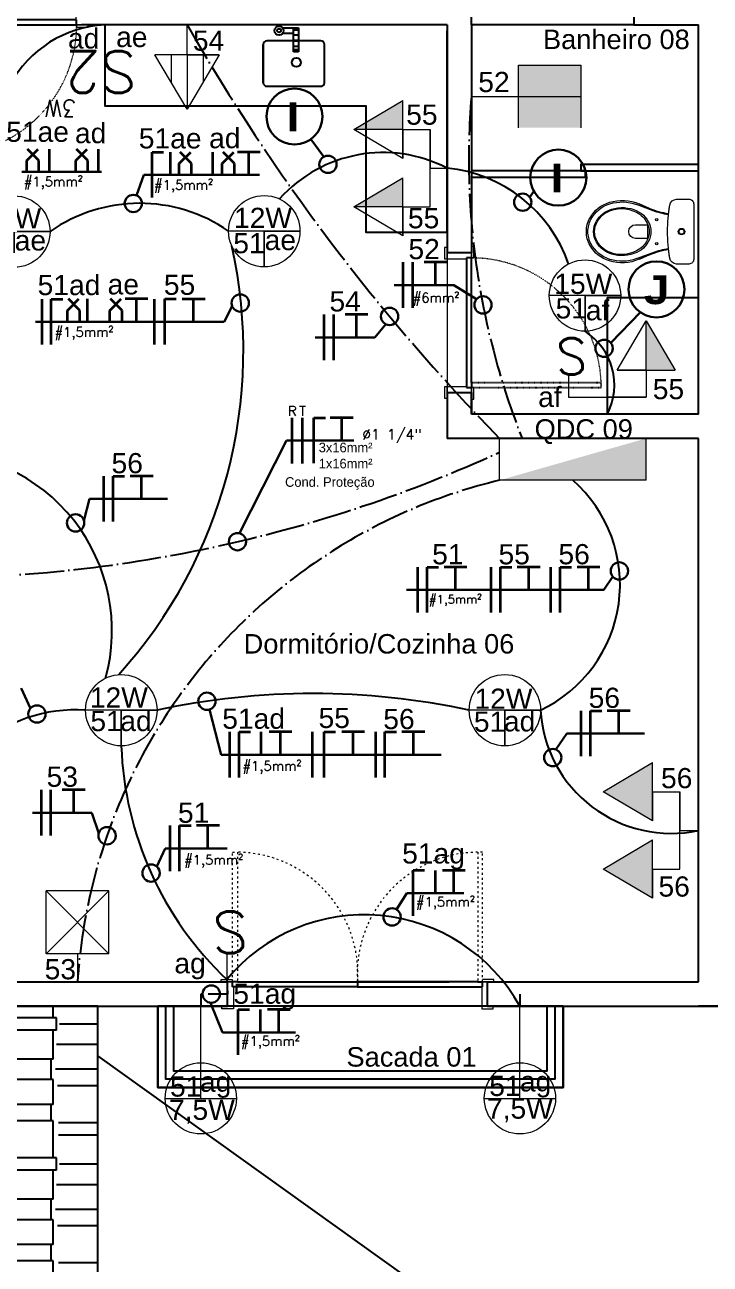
# Model space of a CAD drawing. Header units: millimetres. Extents: x 32721 to 70403, y 1490 to 13922.
# Drawn here: x 35740 to 36163, y 4714 to 5478 of the extents above; entities that cross this region are included whole.
import ezdxf
from ezdxf.enums import TextEntityAlignment as Align

# ---------------------------------------------------------------- set-up
doc = ezdxf.new("R2010")
doc.units = ezdxf.units.MM
for name, pattern in [('ACAD_ISO02W100', [15, 12, -3]), ('ACAD_ISO03W100', [30, 12, -18]), ('ACAD_ISO04W100', [30, 24, -3, 0, -3]), ('DASHDOT', [1, 0.5, -0.25, 0, -0.25])]:
    doc.linetypes.add(name, pattern=pattern)
for name, color, linetype in [('005', 9, 'Continuous'), ('02', 2, 'Continuous'), ('03', 3, 'Continuous'), ('08', 8, 'Continuous'), ('COMODOS', 50, 'Continuous'), ('EJEL25170TP', 1, 'DASHDOT'), ('VIEWPORT', 10, 'Continuous')]:
    doc.layers.add(name, color=color, linetype=linetype)
for name, color, linetype, lineweight in [('A-DOOR', 9, 'Continuous', 9), ('EJEL05130C', 130, 'Continuous', 30), ('EJEL0550C', 50, 'Continuous', 35), ('EJEL0580C', 80, 'Continuous', 9), ('EJEL25170C', 170, 'Continuous', 25), ('EJEL25170T', 170, 'ACAD_ISO02W100', 25), ('EJEL3040C', 40, 'Continuous', 9), ('P-SANR-FIXT', 9, 'Continuous', 18)]:
    doc.layers.add(name, color=color, linetype=linetype, lineweight=lineweight)
doc.styles.add('COTAS', font='arial.ttf', dxfattribs={"height": 12})
doc.styles.add('M_abG50', font='', dxfattribs={"width": 1.1, "height": 0.13})
doc.styles.add('PADRÃO', font='', dxfattribs={"height": 0.2})
doc.styles.add('ROMANS', font='romans.shx')
doc.styles.add('ROMANSI', font='RomanS')
doc.styles.add('SR60', font='simplex', dxfattribs={"height": 0.15})
doc.styles.add('SR80', font='SIMPLEX', dxfattribs={"height": 0.1})
doc.styles.get('M_abG50').set_extended_font_data('Arial Black')
doc.styles.get('PADRÃO').set_extended_font_data('AvantGarde Bk BT')

# ---------------------------------------------------------------- blocks, each defined once
blk = doc.blocks.new('Bacia Sanitária - Caixa Acoplada-736075-Planta Baixa Térreo')
at = {"layer": 'P-SANR-FIXT'}
for p, q in [((-3.8, 360.2), (-41.6, 462)), ((82.4, 467.7), (82.4, 395.8)), ((167.6, 395.8), (167.6, 467.9)), ((291.6, 462), (253.8, 360.2)), ((-18.1, 381.6), (-46, 446.5)), ((-45.6, 445.7), (-18.1, 381.6)), ((82.4, 395.9), (81.7, 392.3)), ((168.3, 392.3), (167.6, 395.7)), ((268.1, 381.6), (296.1, 446.7)), ((268.1, 381.6), (295.6, 445.5)), ((-74.8, 215.2), (-74.8, 138.9)), ((-74.8, 215.2), (-74.8, 138.9)), ((324.8, 138.9), (324.8, 215.2)), ((324.8, 138.9), (324.8, 215.2)), ((-44.8, 110), (294.8, 110)), ((-44.8, 110), (294.8, 110))]:
    blk.add_line(p, q, dxfattribs=at)
for centre, radius, start, end in [((125, 598.7), 172.7, 89.99989, 119.83452), ((125, 598.7), 172.7, 89.99989, 119.83452), ((125, 598.7), 172.7, 60.14034, 90.0001), ((125, 598.7), 172.7, 60.14034, 90.0001), ((142.4, 568.8), 207.3, 119.89339, 162.90367), ((142.4, 568.8), 207.3, 119.89339, 162.90367), ((142.4, 568.8), 197.4, 117.66834, 162.90367), ((142.4, 568.8), 162.9, 120.11187, 162.90381), ((142.4, 568.8), 156.7, 120.10363, 159.82928), ((125, 598.7), 162.9, 89.9999, 117.13355), ((125, 598.7), 128.3, 89.99986, 120.0915), ((125, 598.7), 122.1, 89.99989, 120.07994), ((125, 598.7), 162.9, 62.86432, 90.00011), ((125, 598.7), 128.3, 60.06148, 90.00011), ((125, 598.7), 122.1, 60.13191, 90.00014), ((107.6, 568.8), 156.7, 20.16971, 60.06163), ((107.6, 568.8), 162.9, 17.09643, 60.00868), ((107.6, 568.8), 197.4, 17.09605, 62.33004), ((107.6, 568.8), 207.3, 17.09644, 60.08571), ((107.6, 568.8), 207.3, 17.09644, 60.08571), ((199, 551.4), 266.5, 162.90367, 203.36774), ((199, 551.4), 266.5, 162.90367, 203.41557), ((199, 551.4), 256.7, 162.90367, 200.37484), ((199, 551.4), 222.1, 162.90381, 204.386), ((180.6, 554.8), 197.4, 159.82928, 214.70015), ((69.4, 554.8), 197.4, 325.29931, 20.16971), ((51, 551.4), 222.1, 335.61412, 17.09643), ((51, 551.4), 256.7, 339.62516, 17.09605), ((51, 551.4), 266.5, 336.58775, 17.09644), ((51, 551.4), 266.5, 336.58775, 17.09644), ((131.6, 520.8), 148.1, 204.386, 254.50021), ((125, 467.7), 42.6, 90.00001, 180), ((125, 467.7), 42.6, 0.27066, 90.00006), ((118.4, 520.8), 148.1, 285.50035, 335.61412), ((131.6, 520.8), 137.8, 214.70015, 254.49812), ((125, 986.6), 592.3, 265.87448, 270), ((125, 497), 113.1, 254.49812, 270.0003), ((125, 986.6), 592.3, 270, 274.12547), ((125, 497), 113.1, 270, 285.50114), ((118.4, 520.8), 137.8, 285.50114, 291.21111), ((118.4, 520.8), 137.8, 291.21111, 325.29931), ((-471.4, 186.5), 493.6, 9.16189, 23.27793), ((-471.4, 186.5), 493.6, 9.16186, 23.27793), ((-471.4, 186.5), 498.9, 9.13056, 20.37509), ((51, 338.1), 6.91, 90, 270), ((51, 338.1), 6.91, 270, 90), ((125, 497), 123.4, 254.50021, 270), ((125, 497), 123.4, 269.99991, 285.50035), ((199, 338.1), 6.91, 90, 270), ((199, 338.1), 6.91, 270, 90), ((721.4, 186.5), 498.9, 159.62507, 170.86944), ((721.4, 186.5), 493.6, 156.72252, 170.83812), ((721.4, 186.5), 493.6, 156.72252, 170.83813), ((-31.6, 214.8), 43.2, 99.01493, 179.49347), ((-31.6, 214.8), 43.2, 99.01493, 179.49347), ((125, -710.7), 981.9, 89.99883, 99.57516), ((125, -710.7), 981.9, 96.38257, 99.57516), ((125, -710.7), 981.9, 80.42485, 90.00116), ((125, -710.7), 981.9, 80.42485, 83.6174), ((281.6, 214.8), 43.2, 0.4859, 80.98509), ((281.6, 214.8), 43.2, 0.4859, 80.98509), ((125, 185.3), 20.2, 90, 270), ((125, 185.3), 15.3, 90, 270), ((125, 185.3), 15.3, 267.6108, 90), ((125, 185.3), 20.2, 270, 90), ((-45.5, 139.3), 29.3, 180.69963, 271.32336), ((-45.5, 139.3), 29.3, 180.69963, 271.32336), ((295.5, 139.3), 29.3, 268.67664, 359.32231), ((295.5, 139.3), 29.3, 268.67664, 359.32231)]:
    blk.add_arc(centre, radius, start, end, dxfattribs=at)
blk = doc.blocks.new('Porta de madeira - 80x240cm 2-909150-Planta Baixa Térreo')
at = {"layer": 'A-DOOR', "lineweight": 18}
for p, q in [((-519.8, 122.2), (-519.8, 107.2)), ((-449.8, 122.2), (-519.8, 122.2)), ((-484.8, 107.2), (-449.8, 107.2)), ((-449.8, 107.2), (-484.8, 107.2)), ((-449.8, 107.2), (-449.8, 122.2)), ((-449.8, -12.8), (-449.8, 107.2)), ((340.2, 107.2), (-449.8, 107.2)), ((410.2, 122.2), (340.2, 122.2)), ((340.2, 122.2), (340.2, 107.2)), ((340.2, 107.2), (375.2, 107.2)), ((375.2, 107.2), (340.2, 107.2)), ((340.2, 107.2), (340.2, -12.8)), ((410.2, 107.2), (410.2, 122.2)), ((-524.8, -42.8), (-524.8, -57.8)), ((-524.8, -57.8), (-454.8, -57.8)), ((-454.8, -42.8), (-484.8, -42.8)), ((-484.8, -42.8), (-454.8, -42.8)), ((-454.8, -42.8), (-454.8, -12.8)), ((-454.8, -12.8), (-449.8, -12.8)), ((340.2, -12.8), (345.2, -12.8)), ((345.2, -12.8), (345.2, -42.8)), ((375.2, -42.8), (345.2, -42.8)), ((345.2, -42.8), (345.2, -57.8)), ((345.2, -42.8), (375.2, -42.8)), ((345.2, -57.8), (415.2, -57.8)), ((415.2, -57.8), (415.2, -42.8))]:
    blk.add_line(p, q, dxfattribs=at)
at = {"layer": 'A-DOOR', "lineweight": 25}
for p, q in [((345.2, -12.8), (-454.8, -12.8)), ((-454.8, -12.8), (-454.8, -42.8)), ((-424.8, -42.8), (-454.8, -42.8)), ((-424.8, -42.8), (345.2, -42.8)), ((345.2, -42.8), (345.2, -12.8))]:
    blk.add_line(p, q, dxfattribs=at)
at = {"layer": 'A-DOOR', "linetype": 'ACAD_ISO03W100', "lineweight": 25, "ltscale": 0.1}
for p, q in [((-454.8, -42.8), (-454.8, -842.8)), ((-424.8, -842.8), (-424.8, -42.8)), ((-454.8, -842.8), (-424.8, -842.8))]:
    blk.add_line(p, q, dxfattribs=at)
at = {"layer": 'A-DOOR', "linetype": 'ACAD_ISO03W100', "lineweight": 18, "ltscale": 0.1}
blk.add_arc((-454.8, -42.8), 800, 272.1491, 0, dxfattribs=at)
blk = doc.blocks.new('A$C31A50C72')
at = {"layer": 'EJEL0580C'}
for p, q in [((0, -15.88), (0, 15.88)), ((0, 0), (-41.07, 0))]:
    blk.add_line(p, q, dxfattribs=at)
blk.add_circle((0, 0), 15.88, dxfattribs=at)
blk = doc.blocks.new('A$C4F674D86')
at = {"layer": 'EJEL0580C'}
for p, q in [((16.16, 0), (-16.16, 0)), ((16.16, 0), (-16.16, 0)), ((0, 0), (0, -16.16)), ((0, -16.16), (0, 0)), ((0, 0), (16.16, 0)), ((0, 0), (0, -16.16)), ((0, -16.16), (0, 0)), ((0, 0), (16.16, 0))]:
    blk.add_line(p, q, dxfattribs=at)
blk.add_circle((0, 0), 16.16, dxfattribs=at)
blk.add_circle((0, 0), 16.16, dxfattribs=at)
blk = doc.blocks.new('A$C3D7A1D48')
at = {"layer": 'EJEL0580C'}
blk.add_line((6.63, 0), (-6.63, 0), dxfattribs=at)
at = {"layer": 'EJEL0580C', "style": 'SR80'}
blk.add_text('S2', height=21.161, rotation=270, dxfattribs=at).set_placement((6.64, 16.05))
blk = doc.blocks.new('s2 3w')
at = {"layer": 'EJEL0580C', "xscale": 1.21732736314486, "yscale": 1.21732736314486, "zscale": 1.21732736314486}
blk.add_blockref('A$C3D7A1D48', (2289.89, 2240.11), dxfattribs=at)
at = {"layer": 'EJEL0580C', "style": 'SR60'}
blk.add_text('3W', height=10.304, rotation=270, dxfattribs=at).set_placement((2328.15, 2222.64))
blk = doc.blocks.new('A$C5CDA3447')
at = {"layer": 'EJEL0580C'}
blk.add_line((6.63, 0), (-6.63, 0), dxfattribs=at)
at = {"layer": 'EJEL0580C', "style": 'SR80'}
blk.add_text('S', height=21.16, rotation=270, dxfattribs=at).set_placement((6.63, 7.39))
blk = doc.blocks.new('A$C0AE3526C')
at = {"layer": 'EJEL0580C'}
h = blk.add_hatch(color=256, dxfattribs=at)
h.dxf.hatch_style = 1
h.paths.add_polyline_path([(47.61, 15.87), (15.87, 15.87), (15.87, -15.87), (47.61, -15.87)])
h = blk.add_hatch(color=256, dxfattribs=at)
h.dxf.hatch_style = 1
h.paths.add_polyline_path([(47.61, -15.87), (47.61, 0), (15.87, 0), (15.87, -15.87)])
for p, q in [((15.87, 15.87), (47.61, 15.87)), ((15.87, -15.87), (15.87, 15.87)), ((15.87, -15.87), (15.87, 15.87)), ((47.61, -15.87), (47.61, 15.87)), ((47.61, -15.87), (47.61, 15.87)), ((-7.92, 0), (47.61, 0)), ((0, 0), (47.61, 0))]:
    blk.add_line(p, q, dxfattribs=at)
blk = doc.blocks.new('A$C51C8040F')
at = {"layer": 'EJEL0580C'}
h = blk.add_hatch(color=256, dxfattribs=at)
h.dxf.hatch_style = 1
h.paths.add_polyline_path([(0, -16.93), (28.69, 0), (0, 16.93)])
for p, q in [((0, 0), (0, 16.93)), ((0, 16.93), (0, -16.93)), ((0, 16.93), (28.69, 0)), ((0, 0), (-15.87, 0)), ((28.69, 0), (0, -16.93))]:
    blk.add_line(p, q, dxfattribs=at)
blk = doc.blocks.new('tv 2 altas')
at = {"layer": 'EJEL0580C'}
for p, q in [((-37.63, 2842.21), (10.04, 2842.21)), ((10.04, 2842.21), (-13.8, 2842.21)), ((-13.8, 2842.21), (-13.8, 2830.61))]:
    blk.add_line(p, q, dxfattribs=at)
at = {"layer": 'EJEL0580C', "xscale": 1.059979705887933, "yscale": 1.059979705887933, "zscale": 1.059979705887933, "rotation": 90}
for p in [(-37.63, 2859.03), (10.04, 2859.03)]:
    blk.add_blockref('A$C51C8040F', p, dxfattribs=at)
blk = doc.blocks.new('tomada dupla media 01')
at = {"layer": 'EJEL0580C'}
h = blk.add_hatch(color=256, dxfattribs=at)
h.dxf.hatch_style = 1
h.paths.add_polyline_path([(1921.39, 2677.07), (1903.54, 2677.07), (1921.39, 2646.81)])
h = blk.add_hatch(color=256, dxfattribs=at)
h.dxf.hatch_style = 1
h.paths.add_polyline_path([(1969.07, 2677.07), (1951.22, 2677.07), (1969.07, 2646.81)])
for p, q in [((1945.23, 2693.8), (1945.23, 2704.23)), ((1969.07, 2693.8), (1921.39, 2693.8)), ((1921.39, 2693.8), (1945.23, 2693.8)), ((1921.39, 2677.07), (1921.39, 2693.8)), ((1969.07, 2677.07), (1969.07, 2693.8)), ((1939.25, 2677.07), (1903.54, 2677.07)), ((1921.39, 2646.81), (1903.54, 2677.07)), ((1921.39, 2677.07), (1939.25, 2677.07)), ((1939.25, 2677.07), (1921.39, 2646.81)), ((1921.39, 2677.07), (1921.39, 2646.81)), ((1986.93, 2677.07), (1951.22, 2677.07)), ((1969.07, 2646.81), (1951.22, 2677.07)), ((1969.07, 2677.07), (1986.93, 2677.07)), ((1986.93, 2677.07), (1969.07, 2646.81)), ((1969.07, 2677.07), (1969.07, 2646.81))]:
    blk.add_line(p, q, dxfattribs=at)
blk = doc.blocks.new('A$C1FA829F1')
at = {"layer": 'EJEL0580C'}
for p, q in [((0, 0), (0, 16.93)), ((0, 16.93), (0, -16.93)), ((0, 16.93), (28.69, 0)), ((0, 8.46), (14.34, 8.46)), ((0, 0), (-15.87, 0)), ((28.69, 0), (0, -16.93)), ((0, 0), (28.69, 0)), ((0, -8.46), (14.34, -8.46))]:
    blk.add_line(p, q, dxfattribs=at)
blk = doc.blocks.new('tomada e int')
at = {"layer": 'EJEL0580C'}
h = blk.add_hatch(color=256, dxfattribs=at)
h.dxf.hatch_style = 1
h.paths.add_polyline_path([(2009.64, 3072.39), (2009.64, 3090.24), (1979.38, 3072.39)])
for p, q in [((1979.38, 3072.39), (2009.64, 3090.24)), ((2009.64, 3054.53), (2009.64, 3090.24)), ((2009.64, 3054.53), (1979.38, 3072.39)), ((2009.64, 3072.39), (1979.38, 3072.39)), ((2009.64, 3072.39), (2026.38, 3072.39)), ((2009.64, 3072.39), (2009.64, 3054.53)), ((2026.38, 3024.71), (2026.38, 3072.39)), ((2026.38, 3072.39), (2026.38, 3048.55)), ((2026.38, 3048.55), (2036.81, 3048.55)), ((2012.38, 3024.71), (2026.38, 3024.71))]:
    blk.add_line(p, q, dxfattribs=at)
at = {"layer": 'EJEL0580C', "style": 'SR80'}
blk.add_text('S', height=22.32, rotation=90, dxfattribs=at).set_placement((2012.38, 3016.92))
blk = doc.blocks.new('A$C15267267')
at = {"layer": 'EJEL0580C'}
for p, q in [((-37.03, -21.16), (-37.03, 0)), ((37.03, 0), (-37.03, 0)), ((37.03, -21.16), (37.03, 0)), ((37.03, -21.16), (-37.03, -21.16))]:
    blk.add_line(p, q, dxfattribs=at)
blk.add_solid([(37.03, 0), (37.03, -21.16), (-37.03, -21.16)], dxfattribs=at)
blk = doc.blocks.new('A$C45B0798E')
at = {"layer": 'EJEL0580C'}
for p, q in [((-15.87, -15.87), (-15.87, 15.87)), ((-15.87, 15.87), (15.87, 15.87)), ((15.87, -15.87), (15.87, 15.87)), ((-26.87, 0), (-30.17, 0)), ((-15.87, 0), (-26.87, 0)), ((-15.87, -15.87), (15.87, -15.87))]:
    blk.add_line(p, q, dxfattribs=at)
at = {"layer": 'EJEL0580C', "ltscale": 0.015}
for p, q in [((-15.87, -15.87), (15.87, 15.87)), ((-15.87, 15.87), (15.87, -15.87))]:
    blk.add_line(p, q, dxfattribs=at)
blk = doc.blocks.new('A$C71E37391')
at = {"layer": 'EJEL0550C', "ltscale": 0.015}
for p, q in [((7.02, 14.03), (-7.02, 14.03)), ((0, 0), (0, 14.03))]:
    blk.add_line(p, q, dxfattribs=at)
blk = doc.blocks.new('A$C1116134A')
at = {"layer": 'EJEL0550C', "ltscale": 0.015}
for p, q in [((0, -14.03), (0, 14.03)), ((0, 14.03), (7.02, 14.03))]:
    blk.add_line(p, q, dxfattribs=at)
blk = doc.blocks.new('A$C33D512FD')
at = {"layer": 'EJEL0550C', "ltscale": 0.015}
for p, q in [((-3.76, 7), (3.26, 14.02)), ((3.76, 7), (-3.26, 14.02)), ((-3.76, -0.01), (-3.76, 7)), ((3.76, -0.01), (3.76, 7))]:
    blk.add_line(p, q, dxfattribs=at)

msp = doc.modelspace()

# ---------------------------------------------------------------- hatches: boundary and pattern name
at = {"layer": '08'}
h = msp.add_hatch(dxfattribs=at)
h.set_pattern_fill('AR-RSHKE', color=256, scale=0.1, angle=90)
h.set_pattern_definition([(90, (-91648.483, -81460.934), (-30.48, 64.77), [15.24, -12.7, 17.78, -7.62, 22.86, -10.16]), (90, (-91649.753, -81445.694), (-30.48, 64.77), [12.7, -48.26, 10.16, -15.24]), (90, (-91646.578, -81415.214), (-30.48, 64.77), [7.62, -78.74]), (180, (-91648.483, -81460.934), (-30.48, -21.59), [29.21, -92.71]), (180, (-91648.483, -81445.694), (-30.48, -21.59), [28.575, -93.345]), (180, (-91648.483, -81432.994), (-30.48, -21.59), [26.67, -95.25]), (180, (-91646.578, -81415.214), (-30.48, -21.59), [29.21, -92.71]), (180, (-91646.578, -81407.594), (-30.48, -21.59), [29.21, -92.71]), (180, (-91648.483, -81384.734), (-30.48, -21.59), [27.94, -93.98])])
h.paths.add_polyline_path([(35165.46, 5058.22), (35165.46, 4688.22), (35680.46, 4688.22), (35680.46, 4673.22), (35785.46, 4673.22), (35785.46, 4873.22), (35665.46, 4873.22), (35665.46, 5058.22), (35320.46, 5058.22)])

# ---------------------------------------------------------------- linework, layer by layer
at = {"layer": '005'}
for p, q in [((35899.27, 5473.03), (35905.96, 5473.03)), ((35899.28, 5476.27), (35908.91, 5476.27)), ((35905.96, 5461.61), (35905.96, 5476.27)), ((35905.96, 5461.61), (35905.96, 5476.27)), ((35905.96, 5475.19), (35908.91, 5475.19)), ((35905.96, 5472.07), (35908.91, 5472.07)), ((35905.96, 5472.07), (35908.91, 5472.07)), ((35908.91, 5476.27), (35908.91, 5461.61)), ((35908.91, 5476.27), (35908.91, 5461.61)), ((35887.3, 5466.1), (35887.3, 5442.46)), ((35887.3, 5442.46), (35887.3, 5466.1)), ((35887.3, 5466.1), (35887.3, 5442.46)), ((35887.3, 5442.46), (35887.3, 5466.1)), ((35905.96, 5468.26), (35889.46, 5468.26)), ((35905.96, 5468.26), (35889.46, 5468.26)), ((35905.96, 5468.83), (35908.91, 5468.83)), ((35905.96, 5468.83), (35908.91, 5468.83)), ((35908.91, 5468.09), (35905.96, 5468.09)), ((35908.91, 5468.09), (35905.96, 5468.09)), ((35908.91, 5464.85), (35905.96, 5464.85)), ((35908.91, 5464.85), (35905.96, 5464.85)), ((35922.75, 5468.26), (35908.91, 5468.26)), ((35922.75, 5468.26), (35908.91, 5468.26)), ((35924.91, 5442.46), (35924.91, 5466.1)), ((35924.91, 5442.46), (35924.91, 5466.1)), ((35908.91, 5462.69), (35905.96, 5462.69)), ((35908.91, 5462.69), (35905.96, 5462.69)), ((35908.91, 5461.61), (35905.96, 5461.61)), ((35908.91, 5461.61), (35905.96, 5461.61)), ((35889.46, 5440.3), (35922.75, 5440.3)), ((35889.46, 5440.3), (35922.75, 5440.3)), ((36099.21, 5310.09), (36099.21, 5238.22)), ((36099.21, 5310.09), (36155.46, 5310.09))]:
    msp.add_line(p, q, dxfattribs=at)
for points in [[(36000.46, 5478.22), (35789.6, 5478.22), (35789.6, 5428.22), (35950.46, 5428.22), (35950.46, 5350.33), (36000.46, 5350.33), (36000.46, 5474.4)], [(36066.91, 4873.22), (36066.91, 4828.22), (35827.26, 4828.22), (35827.26, 4873.22)], [(36061.91, 4873.22), (36061.91, 4833.22), (35832.26, 4833.22), (35832.26, 4873.22)]]:
    msp.add_lwpolyline(points, dxfattribs=at)
for points in [[(36015.46, 5388.22), (36015.46, 5384.36), (36085.71, 5384.36), (36085.71, 5388.22)], [(36155.46, 5388.22), (36155.46, 5392.08), (36082.82, 5392.08), (36082.82, 5388.22)]]:
    msp.add_lwpolyline(points, close=True, dxfattribs=at)
for centre, radius in [((35897, 5474.65), 2.79), ((35897, 5474.65), 2.79), ((35897, 5474.65), 1.17), ((35907.66, 5454.99), 2.79), ((35907.66, 5454.99), 2.79)]:
    msp.add_circle(centre, radius, dxfattribs=at)
for centre, start, end in [((35889.46, 5466.1), 90, 180), ((35889.46, 5466.1), 90, 180), ((35922.75, 5466.1), 0, 90), ((35922.75, 5466.1), 0, 90), ((35889.46, 5442.46), 180, 270), ((35889.46, 5442.46), 180, 270), ((35922.75, 5442.46), 270, 0), ((35922.75, 5442.46), 270, 0)]:
    msp.add_arc(centre, 2.16, start, end, dxfattribs=at)
at = {"layer": '02', "color": 251}
msp.add_line((36650.46, 4223.22), (35785.46, 4842.56), dxfattribs=at)
at = {"layer": '03'}
msp.add_lwpolyline([(36071.91, 4873.22), (35822.26, 4873.22), (35822.26, 4823.22), (36071.91, 4823.22)], close=True, dxfattribs=at)
at = {"layer": '08'}
for p, q in [((36015.46, 5478.22), (36015.46, 5493.22)), ((36115.46, 5493.22), (36115.46, 5478.22)), ((36000.46, 5478.22), (35775.32, 5478.22)), ((36000.46, 5478.22), (36000.46, 5337.54)), ((36015.46, 5478.22), (36015.46, 5337.54)), ((36115.46, 5478.22), (36015.46, 5478.22)), ((36115.46, 5478.22), (36155.46, 5478.22)), ((36155.46, 5238.22), (36155.46, 5478.22)), ((36155.46, 5238.22), (36155.46, 5478.22)), ((36000.46, 5416.54), (36000.46, 5363.22)), ((36015.46, 5388.22), (36015.46, 5363.22)), ((36000.46, 5251.54), (36000.46, 5223.22)), ((36015.46, 5238.22), (36015.46, 5251.54)), ((36015.46, 5251.54), (36015.46, 5238.22)), ((36015.46, 5251.54), (36015.46, 5238.22)), ((36155.46, 5238.22), (36015.46, 5238.22)), ((36155.46, 5223.22), (36000.46, 5223.22)), ((36155.46, 4888.22), (36155.46, 5223.22)), ((36155.46, 4888.22), (36155.46, 5223.22)), ((35680.46, 4888.22), (35865.34, 4888.22)), ((35945.34, 4888.22), (36001.82, 4888.22)), ((35945.34, 4888.22), (36001.82, 4888.22)), ((36001.82, 4888.22), (35945.34, 4888.22)), ((36001.82, 4888.22), (35945.34, 4888.22)), ((36025.34, 4888.22), (36155.46, 4888.22)), ((35665.46, 4873.22), (35865.34, 4873.22)), ((36025.34, 4873.22), (36175.46, 4873.22)), ((36305.59, 4873.22), (36155.46, 4873.22))]:
    msp.add_line(p, q, dxfattribs=at)
at = {"layer": '08', "ltscale": 0.9}
for p, q in [((36015.46, 5337.54), (36000.46, 5337.54)), ((36000.46, 5251.54), (36015.46, 5251.54)), ((35865.34, 4873.22), (35865.34, 4888.22)), ((36025.34, 4873.22), (36025.34, 4888.22))]:
    msp.add_line(p, q, dxfattribs=at)
at = {"layer": '08'}
for points in [[(35380.46, 5058.22), (35320.46, 5058.22), (35320.46, 5058.22), (35165.46, 5058.22), (35165.46, 4688.22), (35680.46, 4688.22), (35680.46, 4673.22), (35785.46, 4673.22), (35785.46, 4873.22), (35665.46, 4873.22), (35665.46, 5058.22), (35605.46, 5058.22)], [(36071.91, 4873.22), (36071.91, 4823.22), (35822.26, 4823.22), (35822.26, 4873.22)]]:
    msp.add_lwpolyline(points, dxfattribs=at)
at = {"layer": 'A-DOOR', "linetype": 'ACAD_ISO03W100', "lineweight": 18, "ltscale": 0.1}
for p, q in [((35868.34, 4888.22), (35868.34, 4968.22)), ((35868.34, 4968.22), (35871.34, 4968.22)), ((35871.34, 4968.22), (35871.34, 4888.22)), ((36022.34, 4968.22), (36019.34, 4968.22)), ((36019.34, 4968.22), (36019.34, 4888.22)), ((36022.34, 4888.22), (36022.34, 4968.22))]:
    msp.add_line(p, q, dxfattribs=at)
at = {"layer": 'A-DOOR', "lineweight": 18}
for p, q in [((35861.34, 4888.22), (35861.34, 4889.72)), ((35861.34, 4889.72), (35868.34, 4889.72)), ((35868.34, 4888.22), (35865.34, 4888.22)), ((35865.34, 4888.22), (35868.34, 4888.22)), ((35868.34, 4888.22), (35868.34, 4885.22)), ((35868.34, 4885.22), (35868.84, 4885.22)), ((35868.84, 4885.22), (35868.84, 4873.22)), ((36021.84, 4885.22), (36021.84, 4873.22)), ((36022.34, 4885.22), (36021.84, 4885.22)), ((36029.34, 4889.72), (36022.34, 4889.72)), ((36022.34, 4888.22), (36025.34, 4888.22)), ((36025.34, 4888.22), (36022.34, 4888.22)), ((36022.34, 4888.22), (36022.34, 4885.22)), ((36029.34, 4888.22), (36029.34, 4889.72)), ((35861.84, 4871.72), (35861.84, 4873.22)), ((35868.84, 4871.72), (35861.84, 4871.72)), ((35865.34, 4873.22), (35868.84, 4873.22)), ((35868.84, 4873.22), (35865.34, 4873.22)), ((35868.84, 4873.22), (35868.84, 4871.72)), ((36025.34, 4873.22), (35868.84, 4873.22)), ((36025.34, 4873.22), (36021.84, 4873.22)), ((36021.84, 4873.22), (36021.84, 4871.72)), ((36021.84, 4873.22), (36025.34, 4873.22)), ((36021.84, 4871.72), (36028.84, 4871.72)), ((36028.84, 4871.72), (36028.84, 4873.22))]:
    msp.add_line(p, q, dxfattribs=at)
at = {"layer": 'A-DOOR', "lineweight": 25}
for p, q in [((35871.34, 4888.22), (35868.34, 4888.22)), ((35868.34, 4885.22), (35868.34, 4888.22)), ((35945.34, 4885.22), (35868.34, 4885.22)), ((35871.34, 4888.22), (35945.34, 4888.22)), ((35945.34, 4888.22), (35945.34, 4885.22)), ((36019.34, 4888.22), (35945.34, 4888.22)), ((35945.34, 4888.22), (35945.34, 4885.22)), ((35945.34, 4885.22), (36022.34, 4885.22)), ((36019.34, 4888.22), (36022.34, 4888.22)), ((36022.34, 4885.22), (36022.34, 4888.22))]:
    msp.add_line(p, q, dxfattribs=at)
at = {"layer": 'A-DOOR', "linetype": 'ACAD_ISO03W100', "lineweight": 18, "ltscale": 0.1}
for centre, start, end in [((35870.59, 4893.25), 356.15063, 89.42721), ((36020.08, 4893.25), 90.57279, 183.84937)]:
    msp.add_arc(centre, 74.92, start, end, dxfattribs=at)
at = {"layer": 'EJEL05130C'}
for p, q in [((35916.65, 5407.72), (35924.63, 5396.89)), ((35738.59, 5387.61), (35787.65, 5387.55)), ((35809.18, 5373.02), (35813.63, 5385.75)), ((35813.63, 5385.75), (35884.87, 5385.75)), ((36051.38, 5372.01), (36053.89, 5375.68)), ((36004.6, 5317.77), (35967.97, 5317.77)), ((36004.6, 5317.77), (36018.7, 5309.15)), ((35868.19, 5304.7), (35863.17, 5295.17)), ((35863.17, 5295.17), (35747.07, 5295.17)), ((36101.38, 5282.11), (36119.58, 5300.99)), ((35962.86, 5293.63), (35955.96, 5285.55)), ((35955.96, 5285.55), (35919.33, 5285.55)), ((35901.49, 5221.9), (35872.68, 5164.74)), ((35943.06, 5221.9), (35901.49, 5221.9)), ((35776.84, 5172.53), (35780.32, 5185.99)), ((35780.32, 5185.99), (35828.18, 5185.99)), ((36102.61, 5138.03), (36096.98, 5129.87)), ((36096.98, 5129.87), (35975.51, 5129.87)), ((35743.81, 5056.81), (35738.09, 5069.39)), ((35854.07, 5056.13), (35861.28, 5028.26)), ((36067.57, 5031.46), (36074.21, 5041.35)), ((36074.21, 5041.35), (36122.08, 5041.35)), ((35861.28, 5028.26), (35996.85, 5028.26)), ((35781.72, 4992.54), (35745.09, 4992.54)), ((35785.89, 4979.73), (35781.72, 4992.54)), ((35821.62, 4959.39), (35826.81, 4970.51)), ((35826.81, 4970.51), (35865.03, 4970.51)), ((35969.26, 4932.91), (35975.79, 4942.94)), ((35975.79, 4942.94), (36010.89, 4942.94)), ((35854.67, 4875.42), (35862.13, 4857.11)), ((35862.13, 4857.11), (35907.21, 4857.11))]:
    msp.add_line(p, q, dxfattribs=at)
for centre in [(35906.49, 5421.67), (36069.03, 5383.98), (36129.47, 5315.13)]:
    msp.add_circle(centre, 17.26, dxfattribs=at)
at = {"layer": 'EJEL05130C', "ltscale": 0.001}
for centre in [(35927.13, 5392.19), (35807.22, 5368.07), (36047.08, 5368.86), (35873.12, 5306.7), (36022.63, 5305.54), (35965.11, 5298.46), (36097.23, 5278.77), (35771.69, 5171.15), (35871.39, 5159.58), (36106.62, 5141.53), (35852.57, 5061.25), (35747.88, 5053.37), (36065.59, 5026.52), (35791.03, 4978.33), (35818.18, 4955.33), (35966.61, 4928.29), (35855.26, 4880.72)]:
    msp.add_circle(centre, 5.33, dxfattribs=at)
at = {"layer": 'EJEL0550C', "ltscale": 0.015}
for p, q in [((35755.56, 5387.55), (35755.56, 5401.58)), ((35785.78, 5387.55), (35785.78, 5401.58)), ((35830.14, 5385.75), (35830.14, 5399.78)), ((35856.29, 5385.75), (35856.29, 5399.78)), ((35973.52, 5303.74), (35973.52, 5331.81)), ((35979.3, 5303.74), (35979.3, 5331.81)), ((35750.99, 5281.08), (35750.99, 5309.14)), ((35778.96, 5295.17), (35778.96, 5309.2)), ((35820.22, 5281.05), (35820.22, 5309.11)), ((35924.88, 5271.52), (35924.88, 5299.58)), ((35930.66, 5271.52), (35930.66, 5299.58)), ((35905.04, 5207.87), (35905.04, 5235.93)), ((35911.54, 5207.87), (35911.54, 5235.93)), ((35789.13, 5171.96), (35789.13, 5200.02)), ((35982.48, 5115.84), (35982.48, 5143.9)), ((36027.59, 5115.84), (36027.59, 5143.9)), ((36064.39, 5115.84), (36064.39, 5143.9)), ((36083.02, 5027.32), (36083.02, 5055.39)), ((35866.76, 5014.28), (35866.76, 5042.35)), ((35886.04, 5028.26), (35886.04, 5042.3)), ((35917.5, 5014.28), (35917.5, 5042.35)), ((35956.51, 5014.23), (35956.51, 5042.3)), ((35750.64, 4978.51), (35750.64, 5006.57)), ((35756.42, 4978.51), (35756.42, 5006.57)), ((35830.02, 4956.48), (35830.02, 4984.54)), ((35979.56, 4929.04), (35979.56, 4957.1)), ((35979.56, 4957.1), (35986.58, 4957.1)), ((35993.34, 4942.94), (35993.34, 4956.97)), ((36011.65, 4956.97), (35997.62, 4956.97)), ((36004.64, 4942.94), (36004.64, 4956.97)), ((35871.72, 4843.21), (35871.72, 4871.27)), ((35871.72, 4871.27), (35878.74, 4871.27)), ((35885.51, 4857.11), (35885.51, 4871.14)), ((35903.82, 4871.14), (35889.79, 4871.14)), ((35896.8, 4857.11), (35896.8, 4871.14)), ((35896.8, 4871.14), (35903.82, 4871.14))]:
    msp.add_line(p, q, dxfattribs=at)
at = {"layer": 'EJEL25170C'}
for centre, radius, start, end in [((35793.44, 5407.49), 70.83, 93.10795, 209.4905), ((35961.16, 5313.85), 85.59, 62.66107, 138.23298), ((35991.94, 5302.17), 88.12, 18.94809, 84.45124), ((35811.09, 5272.08), 96.08, 55.21958, 125.04876), ((35577.29, 5277.27), 297.74, 317.89881, 12.48778), ((36064.22, 5256.18), 39.34, 332.82281, 57.31395), ((35684.04, 5104.68), 110.08, 344.61388, 91.86163), ((36021.34, 5133.13), 85.69, 295.38927, 48.64592), ((35917.96, 4609.41), 456.55, 77.84408, 102.15592), ((35771.63, 4964.7), 91.23, 86.09647, 177.82281), ((36138.51, 5060.34), 80.56, 183.29234, 282.14816), ((36008.36, 5041.17), 208.66, 182.04678, 226.54126), ((35949.48, 4819.93), 109.7, 29.05931, 140.49677)]:
    msp.add_arc(centre, radius, start, end, dxfattribs=at)
at = {"layer": 'EJEL25170T'}
for p, q in [((35864.84, 4889.72), (35865.34, 4880.72)), ((35865.34, 4880.72), (35848.8, 4880.72)), ((35848.8, 4880.72), (35848.8, 4873.22)), ((36045.37, 4880.72), (36045.37, 4873.22))]:
    msp.add_line(p, q, dxfattribs=at)
at = {"layer": 'EJEL25170TP', "linetype": 'ACAD_ISO04W100'}
for centre, radius, start, end in [((36938.52, 6107.1), 1265.47, 209.79871, 224.3036), ((36482.3, 5395.64), 468.42, 175.2905, 201.59804), ((35676.52, 5993.2), 856.1, 270.27009, 294.59862), ((36112.26, 4866.82), 340.03, 103.49932, 176.392)]:
    msp.add_arc(centre, radius, start, end, dxfattribs=at)

# ---------------------------------------------------------------- block references
at = {"layer": '005', "ltscale": 0.9, "xscale": 0.1000000000000582, "yscale": 0.1000000000000582, "zscale": 0.1000000000000582}
msp.add_blockref('Porta de madeira - 80x240cm 2-909150-Planta Baixa Térreo', (35737.8, 5482.5), dxfattribs=at)
at = {"layer": '005', "xscale": -0.1, "yscale": 0.1, "zscale": 0.1, "rotation": 90}
msp.add_blockref('Bacia Sanitária - Caixa Acoplada-736075-Planta Baixa Térreo', (36163.43, 5363.22), dxfattribs=at)
at = {"layer": '005', "ltscale": 0.9, "xscale": 0.1000000000000582, "yscale": 0.1000000000000582, "zscale": 0.1000000000000582, "rotation": 90.00000000011116}
msp.add_blockref('Porta de madeira - 80x240cm 2-909150-Planta Baixa Térreo', (36011.18, 5300.01), dxfattribs=at)
at = {"layer": 'EJEL0550C'}
for name, p in [('A$C33D512FD', (35745.32, 5387.6)), ('A$C33D512FD', (35775.54, 5387.6)), ('A$C1116134A', (35818.78, 5385.69)), ('A$C33D512FD', (35839.3, 5385.76)), ('A$C33D512FD', (35865.8, 5385.76)), ('A$C71E37391', (35878.43, 5385.75)), ('A$C71E37391', (35993.39, 5317.77)), ('A$C1116134A', (35756.69, 5295.11)), ('A$C33D512FD', (35770.49, 5295.18)), ('A$C33D512FD', (35796.51, 5295.18)), ('A$C71E37391', (35809.14, 5295.17)), ('A$C1116134A', (35826.65, 5295.17)), ('A$C71E37391', (35844.36, 5295.08)), ('A$C71E37391', (35944.75, 5285.55)), ('A$C1116134A', (35918.51, 5221.95)), ('A$C71E37391', (35935.59, 5221.9)), ('A$C1116134A', (35794.85, 5185.99)), ('A$C71E37391', (35812.33, 5185.99)), ('A$C1116134A', (35988.2, 5129.87)), ('A$C71E37391', (36005.67, 5129.87)), ('A$C1116134A', (36033.31, 5129.87)), ('A$C71E37391', (36050.79, 5129.87)), ('A$C1116134A', (36070.11, 5129.87)), ('A$C71E37391', (36087.59, 5129.87)), ('A$C1116134A', (36088.74, 5041.35)), ('A$C71E37391', (36106.22, 5041.35)), ('A$C1116134A', (35872.45, 5028.32)), ('A$C71E37391', (35897.85, 5028.32)), ('A$C1116134A', (35924.79, 5028.32)), ('A$C71E37391', (35942.63, 5028.32)), ('A$C1116134A', (35962.24, 5028.26)), ('A$C71E37391', (35979.71, 5028.26)), ('A$C71E37391', (35770.51, 4992.54)), ('A$C1116134A', (35835.74, 4970.51)), ('A$C71E37391', (35853.22, 4970.51))]:
    msp.add_blockref(name, p, dxfattribs=at)
at = {"layer": 'EJEL0580C'}
for name, p, xscale, yscale, zscale, rotation in [('A$C1FA829F1', (35840.37, 5459.66), 1.169162141850338, 1.169162141850338, 1.169162141850338, 270), ('A$C45B0798E', (35772.9, 4924.94), 1.21732736314486, 1.21732736314486, 1.21732736314486, 90), ('A$C5CDA3447', (35864.84, 4897.79), 1.21732736314486, 1.21732736314486, 1.21732736314486, 90.00000000001124), ('A$C31A50C72', (35848.8, 4816.43), 1.382703046038086, 1.382703046038086, 1.382703046038086, 270), ('A$C31A50C72', (36045.37, 4816.43), 1.382703046038086, 1.382703046038086, 1.382703046038086, 270)]:
    msp.add_blockref(name, p, dxfattribs=dict(at, xscale=xscale, yscale=yscale, zscale=zscale, rotation=rotation))
for name, p, xscale, yscale, zscale in [('A$C0AE3526C', (36025.1, 5434.1), 1.21732736314486, 1.21732736314486, 1.21732736314486), ('A$C4F674D86', (35733.93, 5350.73), 1.361119759999958, 1.361119759999958, 1.361119759999958), ('A$C4F674D86', (35887.89, 5350.99), 1.361119759999958, 1.361119759999958, 1.361119759999958), ('A$C4F674D86', (36085.46, 5311.29), 1.361119759999958, 1.361119759999958, 1.361119759999958), ('A$C15267267', (36077.96, 5223.22), 1.21732736314486, 1.21732736314486, 1.21732736314486), ('A$C4F674D86', (35799.83, 5055.72), 1.361119759999958, 1.361119759999958, 1.361119759999958), ('A$C4F674D86', (36036.09, 5055.72), 1.361119759999958, 1.361119759999958, 1.361119759999958)]:
    msp.add_blockref(name, p, dxfattribs=dict(at, xscale=xscale, yscale=yscale, zscale=zscale))
at = {"layer": 'VIEWPORT'}
for name, p, rotation in [('s2 3w', (33549.49, 7760.03), 270), ('tomada dupla media 01', (33296.23, 7335.11), 270), ('tomada e int', (33050.67, 7275.03), 269.9999999999939), ('tv 2 altas', (38986.07, 4995.39), 89.99999999999999)]:
    msp.add_blockref(name, p, dxfattribs=dict(at, rotation=rotation))

# ---------------------------------------------------------------- texts
at = {"layer": 'COMODOS', "style": 'COTAS'}
for s, p in [('Banheiro 08', (36059.58, 5463.25)), ('QDC 09', (36054.4, 5223.05)), ('Dormitório/Cozinha 06', (35875.17, 5090.63)), ('Sacada 01', (35938.52, 4836))]:
    msp.add_text(s, height=12, dxfattribs=at).set_placement(p)
at = {"layer": 'EJEL05130C', "style": 'COTAS'}
for s, p in [('ad', (35766.96, 5463.59)), ('ae', (35796.63, 5464.48)), ('54', (35843.92, 5462.23)), ('52', (36019.7, 5436.74)), ('55', (35975.3, 5416.61)), ('51ae', (35728.91, 5406.07)), ('ad', (35771.27, 5405.23)), ('51ae', (35810.59, 5401.99)), ('ad', (35853.88, 5402.12)), ('12W', (35714.74, 5352.66)), ('12W', (35869.25, 5352.97)), ('55', (35976.38, 5352.77)), ('ae', (35734.17, 5339.07)), ('51', (35868.82, 5337.4)), ('ae', (35888.13, 5339.33)), ('52', (35976.69, 5333.74)), ('51ad', (35748.28, 5311.57)), ('ae', (35791.39, 5312.01)), ('55', (35826.04, 5311.74)), ('15W', (36066.52, 5312.31)), ('54', (35928.05, 5301.51)), ('51', (36067.35, 5297.18)), ('af', (36085.96, 5296.07)), ('55', (36127.19, 5247.43)), ('af', (36056.59, 5242.62)), ('56', (35793.82, 5201.78)), ('51', (35991.29, 5145.62)), ('55', (36032.17, 5145.61)), ('56', (36069.08, 5145.66)), ('12W', (35780.45, 5057.31)), ('12W', (36017.36, 5056.56)), ('56', (36087.71, 5057.14)), ('51', (35780.79, 5042.8)), ('ad', (35799.21, 5042.84)), ('51ad', (35862, 5044.27)), ('55', (35921.33, 5044.72)), ('56', (35961.2, 5044.05)), ('51', (36017, 5042.41)), ('ad', (36035.51, 5042.64)), ('53', (35753.81, 5008.5)), ('56', (36132.27, 5007.63)), ('51', (35834.71, 4986.3)), ('51ag', (35972.82, 4961.18)), ('56', (36130.71, 4940.8)), ('53', (35752.61, 4889.83)), ('ag', (35832.5, 4893.52)), ('51ag', (35868.84, 4874.75)), ('51', (35829.83, 4817.52)), ('ag', (35848.29, 4820.46)), ('51', (36026.49, 4817.89)), ('ag', (36045.37, 4820.68)), ('7,5W', (35829.17, 4803.16)), ('7,5W', (36025.08, 4803.91))]:
    msp.add_text(s, height=12.443, dxfattribs=at).set_placement(p)
at = {"layer": 'EJEL0550C', "color": 2, "style": 'ROMANS'}
for s, height, p in [('#1,5mm²', 5.933, (35739.7, 5378.61)), ('#1,5mm²', 5.933, (35819.95, 5376.56)), ('#6mm²', 5.933, (35979.3, 5307)), ('#1,5mm²', 5.933, (35758.63, 5285.88)), ('R', 5.93, (35902.5, 5237.24)), ('T', 5.93, (35909.41, 5237.12)), ('#1,5mm²', 5.313, (35989.24, 5121.39)), ('#1,5mm²', 5.933, (35874.41, 5018.39)), ('#1,5mm²', 5.933, (35838.49, 4960.51)), ('#1,5mm²', 5.933, (35981.27, 4934.61)), ('#1,5mm²', 5.933, (35873.44, 4848.78))]:
    msp.add_text(s, height=height, dxfattribs=at).set_placement(p)
at = {"layer": 'EJEL0550C', "width": 298.8388, "attachment_point": 1, "style": 'PADRÃO'}
for s, insert, char_height in [('3x16mm²\\P1x16mm²', (35921.43, 5220.6), 5.937), (' Cond. Proteção', (35898.49, 5199.35), 5.9372)]:
    msp.add_mtext(s, dxfattribs=dict(at, insert=insert, char_height=char_height))
at = {"layer": 'EJEL3040C', "style": 'M_abG50'}
for s, p in [('I', (35905.68, 5421.46)), ('I', (36068.23, 5383.77)), ('J', (36129.52, 5314.92))]:
    msp.add_text(s, height=17.81, dxfattribs=at).set_placement(p, align=Align.MIDDLE_CENTER)
at = {"layer": 'EJEL3040C', "style": 'ROMANSI'}
msp.add_text('Ø1 1/4"', height=6.365, dxfattribs=at).set_placement((35948.19, 5222.5))

doc.saveas('drawing.dxf')
